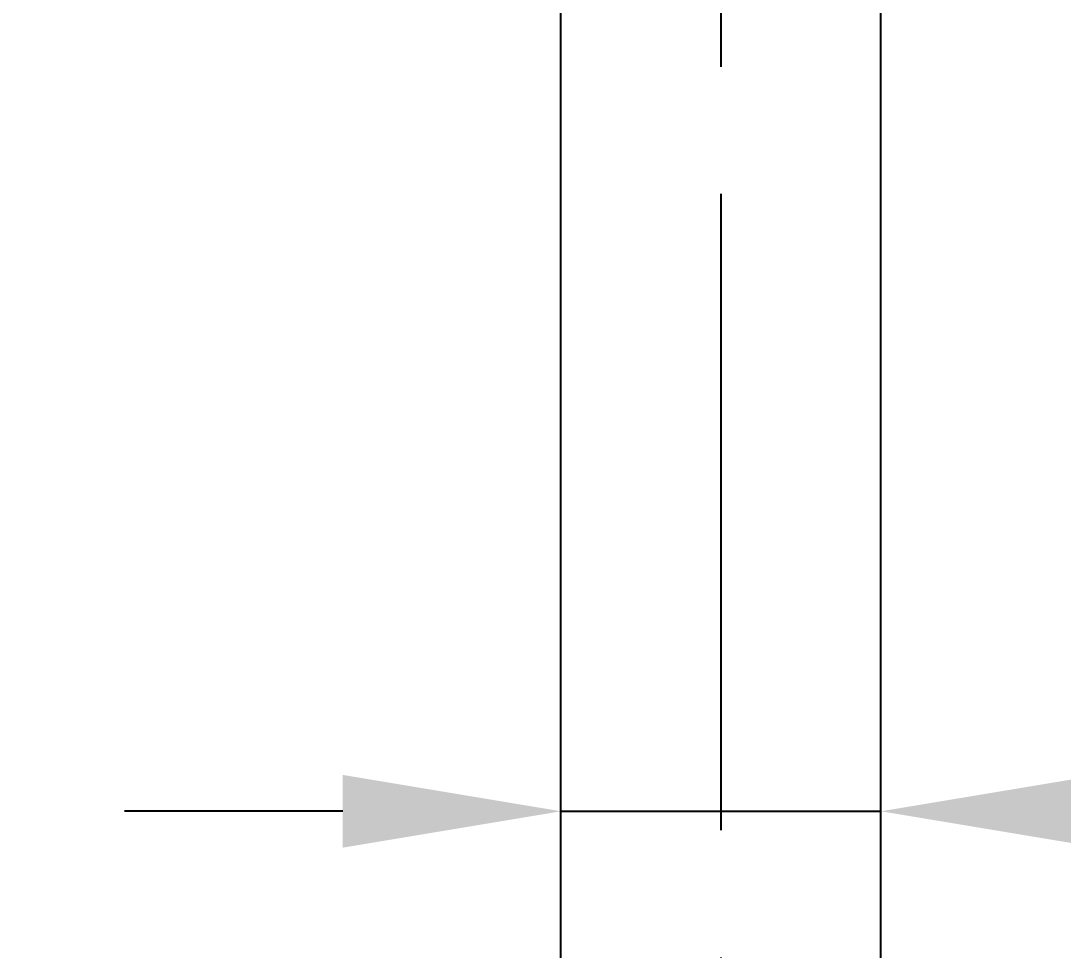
# Model space of a CAD drawing. Extents: x -4509 to -4089, y -1506 to -1209.
# Drawn here: x -4430.06 to -4415.73, y -1334.39 to -1321.61 of the extents above; entities that cross this region are included whole.
import ezdxf

# ---------------------------------------------------------------- set-up
doc = ezdxf.new("R2010")
doc.units = 0
doc.header["$LTSCALE"] = 7
doc.linetypes.add('CENTER', pattern=[2, 1.25, -0.25, 0.25, -0.25])
doc.layers.get('Defpoints').update_dxf_attribs({"linetype": 'CONTINUOUS'})
for name, color, linetype in [('0811-9_9_1_1DXF_CONTINUOUS_LINE', 7, 'CONTINUOUS'), ('CL', 1, 'CENTER'), ('DWG', 7, 'CONTINUOUS')]:
    doc.layers.add(name, color=color, linetype=linetype)
doc.styles.add('DD', font='romans', dxfattribs={"bigfont": 'GHS.shx'})
doc.dimstyles.new('CWC', dxfattribs={"dimscale": 0, "dimtxt": 3.5, "dimasz": 3, "dimexe": 2, "dimexo": 1, "dimgap": 1, "dimtad": 1, "dimdec": 4, "dimdsep": 46, "dimtxsty": 'DD', "dimcen": 3, "dimclrd": 2, "dimclre": 2, "dimclrt": 2, "dimadec": 3, "dimazin": 2, "dimtfac": 1, "dimtdec": 4, "dimtmove": 0, "dimatfit": 3, "dimfxl": 1, "dimtvp": 1, "dimtolj": 1, "dimtzin": 0, "dimlwd": -1, "dimlwe": -1, "dimarcsym": 0})

# ---------------------------------------------------------------- blocks, each defined once
blk = doc.blocks.new('*D2')
at = {"layer": 'Defpoints', "color": 0, "transparency": 16777216}
for p in [(-5057.099, -2441.302), (-5061.499, -2442.678), (-5057.099, -2442.678)]:
    blk.add_point(p, dxfattribs=at)
at = {"layer": 'DWG', "color": 2, "transparency": 16777216}
for p, q in [((-5061.499, -2441.678), (-5061.499, -2439.302)), ((-5057.099, -2441.678), (-5057.099, -2439.302)), ((-5064.499, -2441.302), (-5067.499, -2441.302)), ((-5061.499, -2441.302), (-5057.099, -2441.302)), ((-5054.099, -2441.302), (-5040.266, -2441.302))]:
    blk.add_line(p, q, dxfattribs=at)
for points in [[(-5064.499, -2440.802), (-5064.499, -2441.802), (-5061.499, -2441.302)], [(-5054.099, -2440.802), (-5054.099, -2441.802), (-5057.099, -2441.302)]]:
    blk.add_solid(points, dxfattribs=at)
at = {"layer": 'DWG', "color": 2, "transparency": 16777216, "insert": (-5045.683, -2438.552), "char_height": 3.5, "attachment_point": 5, "style": 'DD'}
blk.add_mtext('\\A1;%%C22', dxfattribs=at)
blk = doc.blocks.new('*D8')
at = {"layer": 'Defpoints', "color": 0, "transparency": 16777216}
for p in [(-5061.499, -2391.054), (-5091.83, -2505.254), (-5061.499, -2505.254)]:
    blk.add_point(p, dxfattribs=at)
at = {"layer": 'DWG', "color": 2, "transparency": 16777216}
for p, q in [((-5084.092, -2391.054), (-5093.83, -2391.054)), ((-5062.499, -2391.054), (-5075.364, -2391.054)), ((-5091.83, -2394.054), (-5091.83, -2502.254)), ((-5062.499, -2505.254), (-5093.83, -2505.254))]:
    blk.add_line(p, q, dxfattribs=at)
for points in [[(-5092.33, -2394.054), (-5091.33, -2394.054), (-5091.83, -2391.054)], [(-5092.33, -2502.254), (-5091.33, -2502.254), (-5091.83, -2505.254)]]:
    blk.add_solid(points, dxfattribs=at)
at = {"layer": 'DWG', "color": 2, "transparency": 16777216, "insert": (-5094.58, -2448.154), "char_height": 3.5, "attachment_point": 5, "rotation": 90, "style": 'DD'}
blk.add_mtext('\\A1;570{\\H0.5x;\\S%%P5^ ;}', dxfattribs=at)

msp = doc.modelspace()

# ---------------------------------------------------------------- linework, layer by layer
at = {"layer": '0811-9_9_1_1DXF_CONTINUOUS_LINE', "color": 7, "linetype": 'Continuous'}
for p, q in [((-4422.6366, -1360.03476), (-4422.6366, -1320.71543)), ((-4418.2366, -1360.03476), (-4418.2366, -1320.71543))]:
    msp.add_line(p, q, dxfattribs=at)
at = {"layer": 'CL'}
msp.add_line((-4420.4366, -1267.9948), (-4420.4366, -1398.8748), dxfattribs=at)

# ---------------------------------------------------------------- dimensions: what is measured, and where the dimension line sits
at = {"layer": 'DWG'}
dim = msp.add_linear_dim(base=(-4452.96708, -1396.4348), p1=(-4422.6366, -1282.2348), p2=(-4422.6366, -1396.4348), angle=90, text='570{\\H0.5x;\\S%%P5^ ;}', dimstyle='CWC', override={"dimscale": 1}, dxfattribs=at)
dim.commit()
dim.dimension.update_dxf_attribs({"geometry": '*D8', "text_midpoint": (-4455.71708, -1339.3348), "insert": (638.86273, 1108.81904)})
dim = msp.add_linear_dim(base=(-4418.2366, -1332.48321), p1=(-4422.6366, -1333.85862), p2=(-4418.2366, -1333.85862), text='%%C22', dimstyle='CWC', override={"dimscale": 1}, dxfattribs=at)
dim.commit()
dim.dimension.update_dxf_attribs({"geometry": '*D2', "text_midpoint": (-4406.81993, -1329.73321), "insert": (638.86273, 1108.81904)})

doc.saveas('drawing.dxf')
